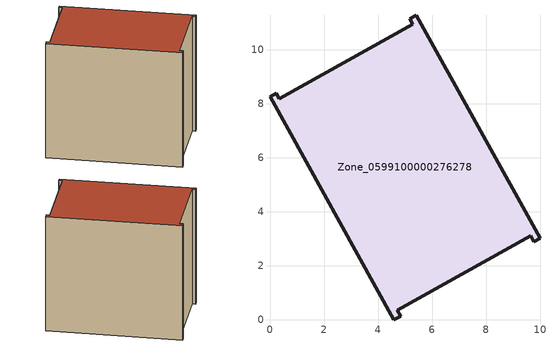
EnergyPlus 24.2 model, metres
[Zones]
Zone_0599100000276278
 floor ground (C_G): 5.29,10.95 5.18,11.16 5.42,11.29 10,3.03 9.77,2.9 9.66,3.11 4.72,0.35 4.84,0.14 4.58,0 0,8.27 0.23,8.4 0.35,8.19 z0
 wall outside (C_F): 0,8.27 4.58,0 4.84,0.14 4.72,0.35 9.66,3.11 9.77,2.9 10,3.03 5.42,11.29 5.18,11.16 5.29,10.95 0.35,8.19 0.23,8.4 0,8.27 z0:8.58
 roof outside (C_R): 5.29,10.95 0.35,8.19 0.23,8.4 0,8.27 4.58,0 4.84,0.14 4.72,0.35 9.66,3.11 9.77,2.9 10,3.03 5.42,11.29 5.18,11.16 z8.58
[BUILDING]
Pand.0599100000276278: North Axis=0; Terrain=City; Loads Convergence Tolerance Value=0.04; Temperature Convergence Tolerance Value=0.4; Solar Distribution=FullExterior; Maximum Number of Warmup Days=25; Minimum Number of Warmup Days=1
[Site:Location]
Rotterdam.The.Hague.AP_ZH_NLD Design_Conditions: Latitude=51.96; Longitude=4.45; Time Zone=1; Elevation=-4.5
[SITE:GROUNDTEMPERATURE:BUILDINGSURFACE]
18, 18, 18, 18, 18, 18, 18, 18, 18, 18, 18, 18
[MATERIAL] Thermal Absorptance=0.9; Solar Absorptance=0.7; Visible Absorptance=0.7
Name | Roughness | Thickness | Conductivity | Density | Specific Heat
G.TI.1965-1974 | MediumSmooth | 0.15 | 0.882353 | 540 | 1210
F.TI.1965-1974 | Rough | 0.3 | 0.697674 | 1920 | 840
R.TI.1965-1974 | MediumRough | 0.2 | 0.232558 | 1500 | 1000
[CONSTRUCTION]
C_G: G.TI.1965-1974
C_F: F.TI.1965-1974
C_R: R.TI.1965-1974
[ZONE]
Zone_0599100000276278: Type=1; Multiplier=1; Ceiling Height=Autocalculate; Volume=Autocalculate; Floor Area=autocalculate; Part of Total Floor Area=Yes
[ZONEINFILTRATION:DESIGNFLOWRATE]
Infil_Zone_0599100000276278: Zone or ZoneList or Space or SpaceList=Zone_0599100000276278; Schedule=AlwaysOn; Design Flow Rate Calculation Method=Flow/Area; Flow Rate per Floor Area=0.003; Constant Term Coefficient=1; Temperature Term Coefficient=0; Velocity Term Coefficient=0; Velocity Squared Term Coefficient=0
[HVACTEMPLATE:ZONE:IDEALLOADSAIRSYSTEM]
Zone_0599100000276278: Maximum Heating Supply Air Temperature=50; Minimum Cooling Supply Air Temperature=13; Maximum Heating Supply Air Humidity Ratio=0.0156; Minimum Cooling Supply Air Humidity Ratio=0.0077; Heating Limit=NoLimit; Cooling Limit=NoLimit; Dehumidification Control Type=ConstantSensibleHeatRatio; Cooling Sensible Heat Ratio=0.7; Dehumidification Setpoint=60; Humidification Control Type=None; Humidification Setpoint=30; Outdoor Air Method=None; Outdoor Air Flow Rate per Person=0.00944; Outdoor Air Flow Rate per Zone Floor Area=0; Outdoor Air Flow Rate per Zone=0; Demand Controlled Ventilation Type=None; Outdoor Air Economizer Type=NoEconomizer; Heat Recovery Type=None; Sensible Heat Recovery Effectiveness=0.7; Latent Heat Recovery Effectiveness=0.65
[ZONECONTROL:THERMOSTAT]
ThermostatControl_Zone_0599100000276278: Zone or ZoneList=Zone_0599100000276278; Control Type Schedule=DualSetpointControlType; Control 1=Thermostat_Zone_0599100000276278; Temperature Difference Between Cutout And Setpoint=0
[THERMOSTATSETPOINT:DUALSETPOINT]
Thermostat_Zone_0599100000276278: Heating Setpoint Temperature Schedule=HeatingSetpoint_Zone_0599100000276278; Cooling Setpoint Temperature Schedule=CoolingSetpoint_Zone_0599100000276278
[SCHEDULE:COMPACT]
HeatingSetpoint_Zone_0599100000276278: Through: 12/31, For: AllDays, Until: 24:00, 21
CoolingSetpoint_Zone_0599100000276278: Through: 12/31, For: AllDays, Until: 24:00, 24
DualSetpointControlType: Through: 12/31, For: AllDays, Until: 24:00, 4
AlwaysOn: Through: 12/31, For: AllDays, Until: 24:00, 1
